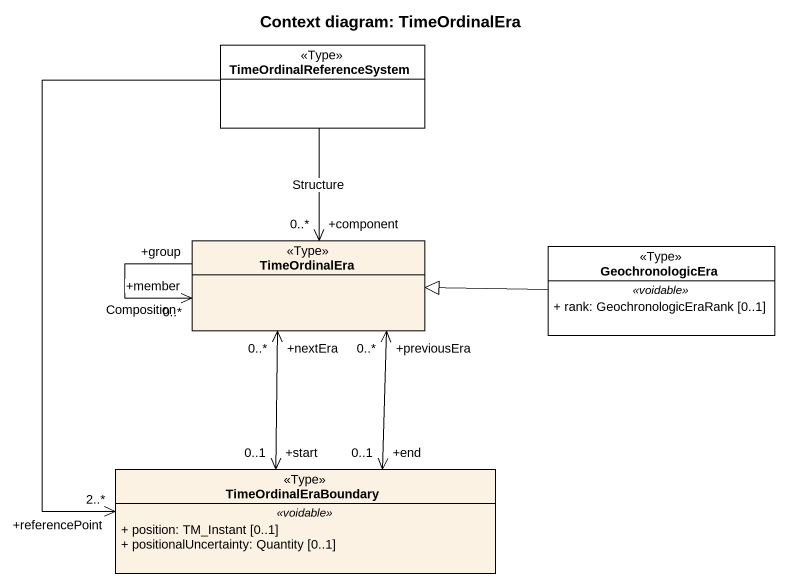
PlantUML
@startuml
title Context diagram: TimeOrdinalEra
hide circle
hide empty members
skinparam classAttributeIconSize 0
class TimeOrdinalReferenceSystem <<Type>> #FFFFFF
class TimeOrdinalEra <<Type>> #FCF2E3
class GeochronologicEra <<Type>> #FFFFFF {
  .. <<voidable>> ..
  + rank: GeochronologicEraRank [0..1]
}
class TimeOrdinalEraBoundary <<Type>> #FCF2E3 {
  .. <<voidable>> ..
  + position: TM_Instant [0..1]
  + positionalUncertainty: Quantity [0..1]
}
TimeOrdinalReferenceSystem --> "+referencePoint\n2..*" TimeOrdinalEraBoundary
TimeOrdinalEra "+component\n0..*" <-up- TimeOrdinalReferenceSystem : Structure
TimeOrdinalEra "+group" --> "+member\n0..*" TimeOrdinalEra : Composition
GeochronologicEra -left-|> TimeOrdinalEra
TimeOrdinalEraBoundary "+start\n0..1" <-up-> "+nextEra\n0..*" TimeOrdinalEra
TimeOrdinalEraBoundary "+end\n0..1" <-up-> "+previousEra\n0..*" TimeOrdinalEra
@enduml
